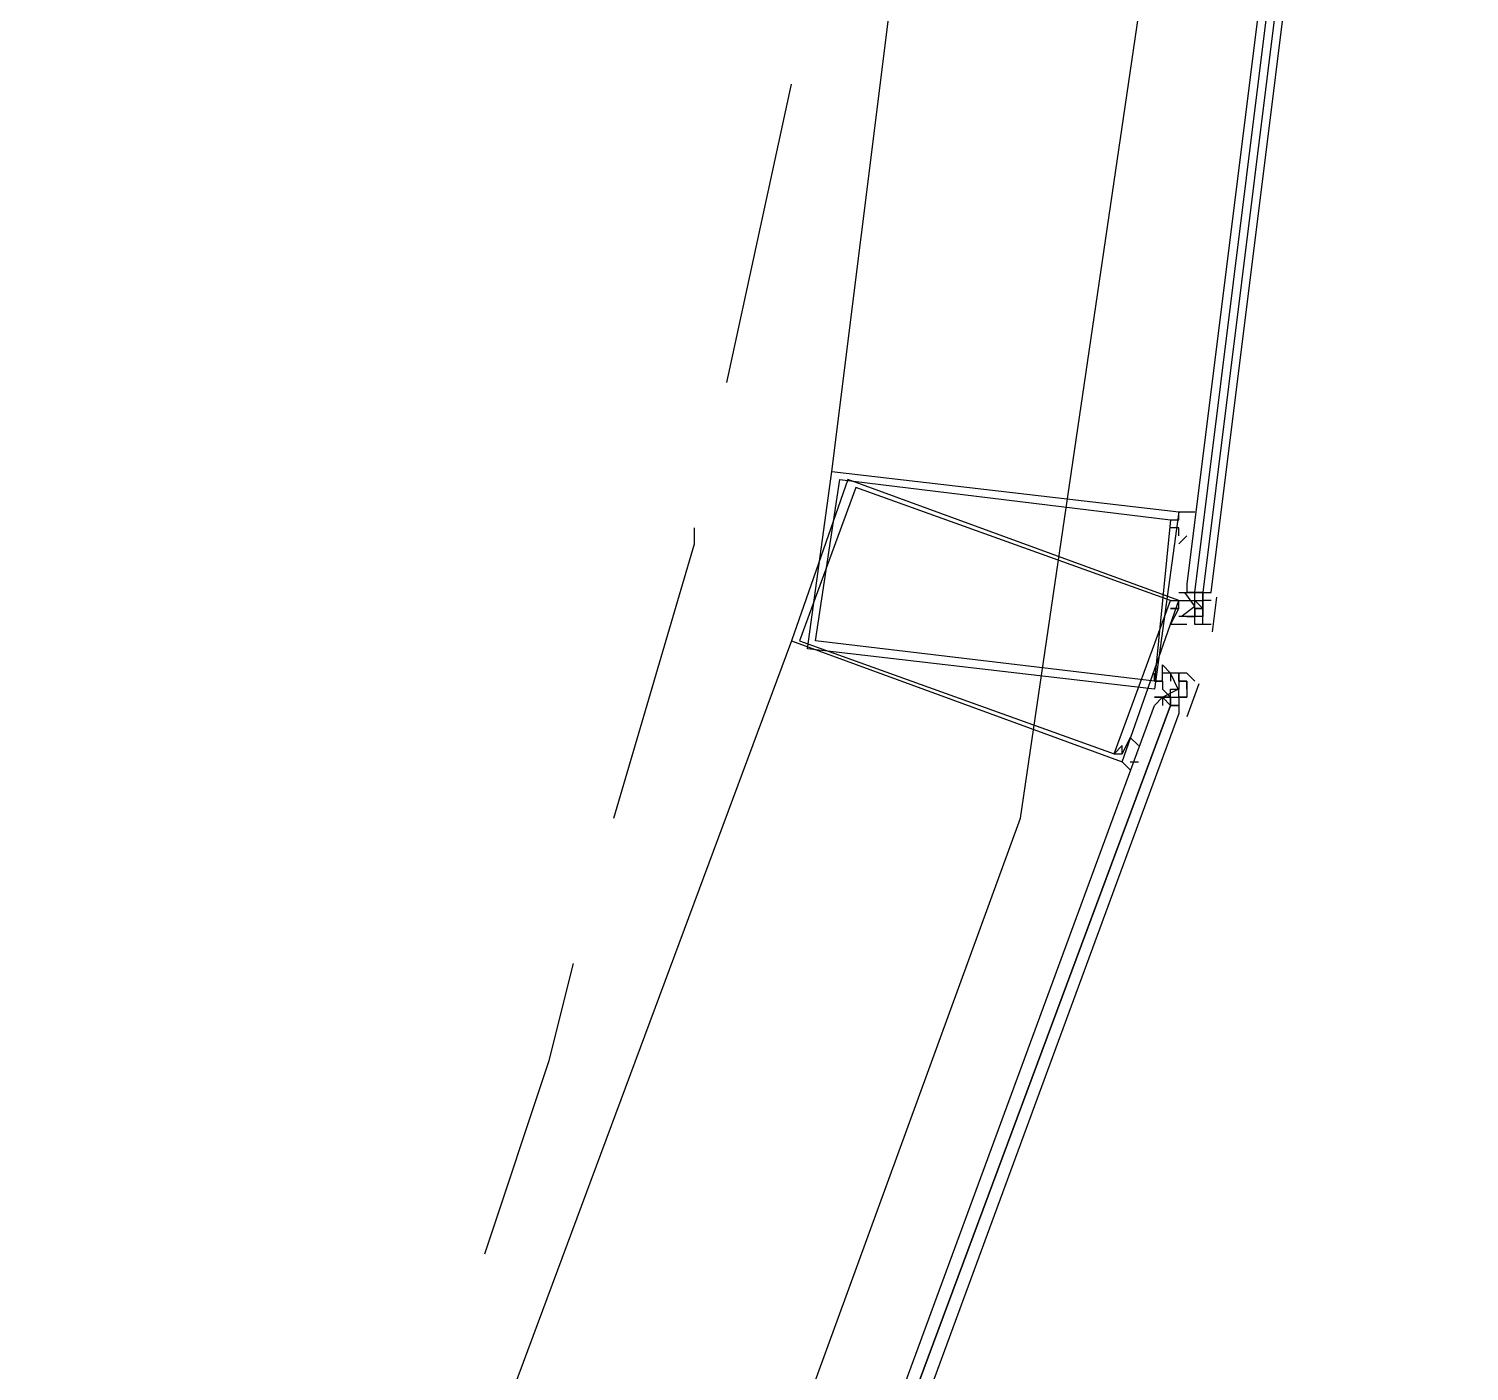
# Model space of a CAD drawing. Header units: feet. Extents: x -84 to 198, y -22 to 181.
# Drawn here: x 135.993 to 138.373, y 101.984 to 104.202 of the extents above; entities that cross this region are included whole.
import ezdxf

# ---------------------------------------------------------------- set-up
doc = ezdxf.new("R2010")
doc.units = ezdxf.units.FT
doc.layers.add('A-AREA-COMUN', color=252, linetype='CONTINUOUS')
doc.layers.add('A-LINEA', color=7, linetype='CONTINUOUS')

msp = doc.modelspace()

# ---------------------------------------------------------------- linework, layer by layer
at = {"layer": 'A-AREA-COMUN'}
msp.add_lwpolyline([(135.168, 97.7778), (136.32, 99.5378), (136.32, 100.0889), (136.64, 100.1778), (137.632, 102.8978), (138.16, 106.4889), (137.568, 106.5778), (137.568, 108.0533), (137.36, 108.0889), (137.28, 108.7289), (136.08, 109.0133), (135.392, 106.2044)], dxfattribs=at)
at = {"layer": 'A-LINEA'}
for p, q in [((137.32, 103.4711), (137.72, 106.6578)), ((137.1467, 103.6178), (137.2533, 104.1111)), ((137.8933, 103.3911), (137.8933, 103.3911)), ((137.8933, 103.2711), (137.8933, 103.2711)), ((137.9067, 103.2711), (137.9067, 103.2711)), ((137.9067, 103.2711), (137.9067, 103.2711)), ((137.9067, 103.2711), (137.9067, 103.2711)), ((137.9067, 103.2711), (137.9067, 103.2711)), ((137.9067, 103.2711), (137.9067, 103.2711)), ((137.9067, 103.2711), (137.9067, 103.2711)), ((137.9067, 103.2711), (137.9067, 103.2711)), ((137.9067, 103.2711), (137.9067, 103.2711)), ((137.92, 103.2711), (137.9067, 103.2711)), ((137.92, 103.2711), (137.9333, 103.2711)), ((137.92, 103.2711), (137.92, 103.2711)), ((137.92, 103.2578), (137.92, 103.2711)), ((137.92, 103.2711), (137.92, 103.2711)), ((137.92, 103.2711), (137.92, 103.2711)), ((137.92, 103.2711), (137.92, 103.2711)), ((137.92, 103.2711), (137.92, 103.2711)), ((137.92, 103.2711), (137.92, 103.2711)), ((137.92, 103.2711), (137.92, 103.2711)), ((137.92, 103.2711), (137.92, 103.2711)), ((137.92, 103.2711), (137.92, 103.2711)), ((137.92, 103.2711), (137.92, 103.2711)), ((137.92, 103.2711), (137.92, 103.2711)), ((137.92, 103.2711), (137.92, 103.2711)), ((137.92, 103.2711), (137.92, 103.2711)), ((137.92, 103.2711), (137.92, 103.2711)), ((137.9333, 103.2711), (137.92, 103.2711)), ((137.92, 103.2711), (137.92, 103.2711)), ((137.92, 103.2711), (137.92, 103.2711)), ((137.92, 103.2711), (137.92, 103.2711)), ((137.92, 103.2711), (137.92, 103.2711)), ((137.92, 103.2711), (137.92, 103.2711)), ((137.92, 103.2711), (137.92, 103.2711)), ((137.92, 103.2711), (137.92, 103.2711)), ((137.92, 103.2711), (137.92, 103.2711)), ((137.92, 103.2711), (137.92, 103.2711)), ((137.92, 103.2711), (137.92, 103.2711)), ((137.92, 103.2711), (137.92, 103.2711)), ((137.9333, 103.2711), (137.9333, 103.2711)), ((137.9333, 103.2578), (137.9333, 103.2711)), ((137.9333, 103.2711), (137.9333, 103.2711)), ((137.9333, 103.2711), (137.9333, 103.2711)), ((137.9333, 103.2711), (137.9333, 103.2711)), ((137.9333, 103.2711), (137.9333, 103.2711)), ((137.9333, 103.2711), (137.9467, 103.2711)), ((137.9333, 103.2711), (137.9333, 103.2711)), ((137.9333, 103.2711), (137.9333, 103.2711)), ((137.9333, 103.2711), (137.9333, 103.2711)), ((137.9333, 103.2711), (137.9333, 103.2711)), ((137.9333, 103.2711), (137.9333, 103.2711)), ((137.9333, 103.2711), (137.9333, 103.2711)), ((137.9333, 103.2711), (137.9467, 103.2711)), ((137.9333, 103.2578), (137.9333, 103.2711)), ((137.9333, 103.2578), (137.9333, 103.2711)), ((137.9333, 103.2711), (137.9333, 103.2711)), ((137.9333, 103.2711), (137.9333, 103.2578)), ((137.9333, 103.2711), (137.9333, 103.2711)), ((137.9333, 103.2711), (137.9333, 103.2711)), ((137.9333, 103.2711), (137.9333, 103.2711)), ((137.9333, 103.2711), (137.9333, 103.2711)), ((137.9333, 103.2711), (137.9333, 103.2711)), ((137.9333, 103.2711), (137.9333, 103.2711)), ((137.9333, 103.2711), (137.9333, 103.2711)), ((137.9467, 103.2711), (137.9467, 103.2711)), ((137.9467, 103.2711), (137.9467, 103.2711)), ((137.9467, 103.2711), (137.9467, 103.2711)), ((137.9467, 103.2711), (137.9467, 103.2711)), ((137.9467, 103.2711), (137.9467, 103.2711)), ((137.9467, 103.2711), (137.9467, 103.2711)), ((137.92, 103.2578), (137.92, 103.2578)), ((137.92, 103.2578), (137.92, 103.2578)), ((137.92, 103.2578), (137.92, 103.2578)), ((137.92, 103.2444), (137.92, 103.2578)), ((137.92, 103.2578), (137.92, 103.2578)), ((137.9333, 103.2444), (137.92, 103.2578)), ((137.92, 103.2578), (137.92, 103.2578)), ((137.92, 103.2578), (137.92, 103.2578)), ((137.92, 103.2578), (137.9333, 103.2578)), ((137.92, 103.2578), (137.92, 103.2578)), ((137.92, 103.2578), (137.92, 103.2578)), ((137.92, 103.2578), (137.92, 103.2578)), ((137.92, 103.2578), (137.92, 103.2578)), ((137.92, 103.2578), (137.92, 103.2578)), ((137.92, 103.2578), (137.92, 103.2578)), ((137.92, 103.2444), (137.92, 103.2444)), ((137.92, 103.2444), (137.92, 103.2444)), ((137.92, 103.2444), (137.92, 103.2444)), ((137.92, 103.2444), (137.92, 103.2444)), ((137.92, 103.2444), (137.9333, 103.2444)), ((137.92, 103.2444), (137.92, 103.2444)), ((137.92, 103.2444), (137.92, 103.2444)), ((137.92, 103.2444), (137.92, 103.2444)), ((137.92, 103.2444), (137.92, 103.2444)), ((137.92, 103.2444), (137.92, 103.2444)), ((137.92, 103.2444), (137.92, 103.2444)), ((137.92, 103.2444), (137.92, 103.2444)), ((137.92, 103.2444), (137.92, 103.2444)), ((137.92, 103.2444), (137.92, 103.2444)), ((137.92, 103.2444), (137.92, 103.2444)), ((137.92, 103.2444), (137.9333, 103.2444)), ((137.92, 103.2311), (137.92, 103.2444)), ((137.92, 103.2444), (137.9333, 103.2444)), ((137.92, 103.2444), (137.92, 103.2444)), ((137.92, 103.2444), (137.9333, 103.2444)), ((137.92, 103.2444), (137.92, 103.2311)), ((137.92, 103.2444), (137.92, 103.2444)), ((137.92, 103.2444), (137.92, 103.2444)), ((137.92, 103.2444), (137.92, 103.2444)), ((137.9333, 103.2444), (137.92, 103.2444)), ((137.92, 103.2444), (137.92, 103.2444)), ((137.92, 103.2444), (137.92, 103.2444)), ((137.92, 103.2444), (137.92, 103.2444)), ((137.92, 103.2444), (137.92, 103.2444)), ((137.92, 103.2444), (137.92, 103.2444)), ((137.9333, 103.2578), (137.9333, 103.2578)), ((137.9333, 103.2578), (137.9333, 103.2578)), ((137.9333, 103.2578), (137.9333, 103.2578)), ((137.9333, 103.2578), (137.9333, 103.2578)), ((137.9333, 103.2578), (137.9333, 103.2578)), ((137.9333, 103.2578), (137.9333, 103.2578)), ((137.9333, 103.2578), (137.9333, 103.2578)), ((137.9333, 103.2578), (137.9333, 103.2578)), ((137.9333, 103.2578), (137.9333, 103.2578)), ((137.9333, 103.2578), (137.9333, 103.2578)), ((137.9333, 103.2578), (137.9333, 103.2578)), ((137.9333, 103.2578), (137.9333, 103.2578)), ((137.9333, 103.2578), (137.9333, 103.2578)), ((137.9333, 103.2578), (137.9333, 103.2578)), ((137.9467, 103.2578), (137.9333, 103.2578)), ((137.9333, 103.2578), (137.9333, 103.2578)), ((137.9333, 103.2578), (137.9333, 103.2578)), ((137.9333, 103.2578), (137.9333, 103.2578)), ((137.9333, 103.2578), (137.9333, 103.2578)), ((137.9333, 103.2578), (137.9333, 103.2578)), ((137.9333, 103.2578), (137.9333, 103.2578)), ((137.9333, 103.2578), (137.9333, 103.2578)), ((137.9333, 103.2444), (137.9333, 103.2578)), ((137.9333, 103.2578), (137.9333, 103.2578)), ((137.9333, 103.2578), (137.9333, 103.2578)), ((137.9333, 103.2578), (137.9333, 103.2578)), ((137.9333, 103.2578), (137.9333, 103.2578)), ((137.9333, 103.2578), (137.9333, 103.2578)), ((137.9333, 103.2578), (137.9333, 103.2578)), ((137.9333, 103.2578), (137.9333, 103.2578)), ((137.9333, 103.2578), (137.9333, 103.2578)), ((137.9333, 103.2578), (137.9333, 103.2578)), ((137.9467, 103.2578), (137.9333, 103.2578)), ((137.9467, 103.2578), (137.9333, 103.2578)), ((137.9333, 103.2578), (137.9333, 103.2578)), ((137.9333, 103.2578), (137.9333, 103.2578)), ((137.9333, 103.2578), (137.9333, 103.2578)), ((137.9333, 103.2578), (137.9333, 103.2444)), ((137.9333, 103.2578), (137.9333, 103.2578)), ((137.9333, 103.2578), (137.9333, 103.2578)), ((137.9333, 103.2578), (137.9333, 103.2444)), ((137.9333, 103.2444), (137.9333, 103.2444)), ((137.9333, 103.2444), (137.9333, 103.2444)), ((137.9333, 103.2444), (137.9333, 103.2444)), ((137.9333, 103.2444), (137.9333, 103.2444)), ((137.9333, 103.2444), (137.9333, 103.2444)), ((137.9333, 103.2444), (137.9333, 103.2444)), ((137.9333, 103.2444), (137.9333, 103.2311)), ((137.9333, 103.2311), (137.9333, 103.2444)), ((137.9333, 103.2444), (137.9333, 103.2444)), ((137.9333, 103.2444), (137.9333, 103.2444)), ((137.9333, 103.2444), (137.9333, 103.2444)), ((137.9333, 103.2444), (137.9333, 103.2444)), ((137.9333, 103.2444), (137.9333, 103.2444)), ((137.9333, 103.2444), (137.9333, 103.2444)), ((137.9333, 103.2444), (137.9333, 103.2444)), ((137.9333, 103.2444), (137.9333, 103.2444)), ((137.9333, 103.2444), (137.9333, 103.2444)), ((137.9467, 103.2578), (137.9467, 103.2578)), ((137.9467, 103.2578), (137.9467, 103.2578)), ((137.9467, 103.2578), (137.9467, 103.2578)), ((137.9467, 103.2578), (137.9467, 103.2578)), ((137.9559, 103.2634), (137.9487, 103.2059)), ((137.8933, 103.2311), (137.8933, 103.2311)), ((137.8933, 103.2311), (137.8933, 103.2311)), ((137.9067, 103.2311), (137.92, 103.2311)), ((137.9067, 103.2311), (137.9067, 103.2311)), ((137.9067, 103.2311), (137.9067, 103.2311)), ((137.9067, 103.2311), (137.9067, 103.2311)), ((137.9067, 103.2311), (137.9067, 103.2311)), ((137.9067, 103.2311), (137.9067, 103.2311)), ((137.9067, 103.2311), (137.9067, 103.2311)), ((137.9067, 103.2311), (137.9067, 103.2311)), ((137.9067, 103.2311), (137.9067, 103.2311)), ((137.9067, 103.2311), (137.92, 103.2311)), ((137.9067, 103.2311), (137.9067, 103.2311)), ((137.9067, 103.2311), (137.9067, 103.2311)), ((137.9067, 103.2311), (137.92, 103.2311)), ((137.9067, 103.2311), (137.92, 103.2311)), ((137.9067, 103.2311), (137.92, 103.2311)), ((137.9067, 103.2311), (137.9067, 103.2311)), ((137.9067, 103.2311), (137.9067, 103.2311)), ((137.92, 103.2311), (137.9067, 103.2311)), ((137.9067, 103.2311), (137.9067, 103.2311)), ((137.9067, 103.2311), (137.9067, 103.2311)), ((137.9067, 103.2311), (137.9067, 103.2311)), ((137.9067, 103.2311), (137.9067, 103.2311)), ((137.9067, 103.2311), (137.9067, 103.2311)), ((137.9067, 103.2311), (137.9067, 103.2311)), ((137.92, 103.2311), (137.92, 103.2311)), ((137.92, 103.2311), (137.92, 103.2311)), ((137.92, 103.2178), (137.92, 103.2311)), ((137.92, 103.2311), (137.92, 103.2311)), ((137.92, 103.2311), (137.92, 103.2311)), ((137.92, 103.2311), (137.92, 103.2311)), ((137.92, 103.2178), (137.92, 103.2311)), ((137.92, 103.2311), (137.92, 103.2311)), ((137.92, 103.2311), (137.92, 103.2311)), ((137.92, 103.2311), (137.92, 103.2311)), ((137.92, 103.2311), (137.92, 103.2311)), ((137.92, 103.2311), (137.92, 103.2311)), ((137.92, 103.2178), (137.92, 103.2311)), ((137.92, 103.2178), (137.92, 103.2311)), ((137.92, 103.2311), (137.92, 103.2311)), ((137.92, 103.2311), (137.92, 103.2311)), ((137.92, 103.2311), (137.92, 103.2311)), ((137.92, 103.2311), (137.92, 103.2311)), ((137.92, 103.2311), (137.92, 103.2311)), ((137.92, 103.2311), (137.92, 103.2311)), ((137.9333, 103.2311), (137.9333, 103.2311)), ((137.9333, 103.2311), (137.9333, 103.2311)), ((137.9333, 103.2178), (137.9333, 103.2311)), ((137.9333, 103.2311), (137.9333, 103.2311)), ((137.9333, 103.2311), (137.9333, 103.2311)), ((137.9333, 103.2311), (137.9333, 103.2311)), ((137.9333, 103.2311), (137.9333, 103.2311)), ((137.9333, 103.2311), (137.9333, 103.2311)), ((137.9333, 103.2311), (137.9333, 103.2311)), ((137.9333, 103.2178), (137.9333, 103.2311)), ((137.9333, 103.2311), (137.9333, 103.2311)), ((137.9333, 103.2311), (137.9333, 103.2311)), ((137.9333, 103.2311), (137.9333, 103.2311)), ((137.9333, 103.2311), (137.9333, 103.2311)), ((137.9333, 103.2311), (137.9333, 103.2311)), ((137.9333, 103.2311), (137.9333, 103.2311)), ((137.9333, 103.2311), (137.9333, 103.2311)), ((137.9333, 103.2311), (137.9333, 103.2311)), ((137.9333, 103.2311), (137.9333, 103.2311)), ((137.9333, 103.2311), (137.9333, 103.2311)), ((137.9333, 103.2311), (137.9333, 103.2311)), ((137.9333, 103.2311), (137.9333, 103.2311)), ((137.9333, 103.2311), (137.9333, 103.2311)), ((137.9333, 103.2311), (137.9333, 103.2311)), ((137.92, 103.2178), (137.92, 103.2178)), ((137.92, 103.2178), (137.92, 103.2178)), ((137.92, 103.2178), (137.92, 103.2178)), ((137.92, 103.2178), (137.92, 103.2178)), ((137.9333, 103.2178), (137.9333, 103.2178)), ((137.9333, 103.2178), (137.9333, 103.2178)), ((137.9467, 103.2178), (137.9333, 103.2178)), ((137.2533, 103.1911), (136.1333, 100.1778)), ((137.8667, 103.1378), (137.8667, 103.1378)), ((137.8667, 103.1378), (137.8667, 103.1378)), ((137.88, 103.1378), (137.88, 103.1378)), ((137.88, 103.1378), (137.88, 103.1244)), ((137.88, 103.1378), (137.88, 103.1378)), ((137.88, 103.1378), (137.88, 103.1378)), ((137.88, 103.1378), (137.88, 103.1378)), ((137.88, 103.1378), (137.88, 103.1378)), ((137.88, 103.1244), (137.88, 103.1244)), ((137.8933, 103.1378), (137.8933, 103.1378)), ((137.8933, 103.1378), (137.8933, 103.1378)), ((137.8933, 103.1378), (137.8933, 103.1378)), ((137.8933, 103.1378), (137.8933, 103.1378)), ((137.8933, 103.1378), (137.8933, 103.1378)), ((137.8933, 103.1378), (137.8933, 103.1378)), ((137.8933, 103.1378), (137.8933, 103.1378)), ((137.8933, 103.1378), (137.8933, 103.1378)), ((137.8933, 103.1378), (137.8933, 103.1378)), ((137.8933, 103.1378), (137.8933, 103.1244)), ((137.8933, 103.1378), (137.8933, 103.1378)), ((137.8933, 103.1378), (137.8933, 103.1378)), ((137.8933, 103.1378), (137.8933, 103.1378)), ((137.8933, 103.1378), (137.8933, 103.1378)), ((137.8933, 103.1378), (137.8933, 103.1378)), ((137.8933, 103.1378), (137.8933, 103.1378)), ((137.8933, 103.1378), (137.8933, 103.1378)), ((137.8933, 103.1378), (137.8933, 103.1378)), ((137.8933, 103.1378), (137.8933, 103.1244)), ((137.8933, 103.1378), (137.8933, 103.1378)), ((137.8933, 103.1378), (137.8933, 103.1378)), ((137.8933, 103.1378), (137.8933, 103.1378)), ((137.8933, 103.1378), (137.8933, 103.1378)), ((137.8933, 103.1378), (137.8933, 103.1378)), ((137.8933, 103.1244), (137.8933, 103.1378)), ((137.8933, 103.1244), (137.8933, 103.1244)), ((137.8933, 103.1244), (137.8933, 103.1244)), ((137.8933, 103.1244), (137.8933, 103.1111)), ((137.8933, 103.1244), (137.8933, 103.1244)), ((137.8933, 103.1244), (137.8933, 103.1244)), ((137.8933, 103.1244), (137.8933, 103.1244)), ((137.8933, 103.1244), (137.9067, 103.1244)), ((137.8933, 103.1244), (137.8933, 103.1244)), ((137.8933, 103.1244), (137.8933, 103.1244)), ((137.8933, 103.1244), (137.8933, 103.1244)), ((137.8933, 103.1244), (137.8933, 103.1244)), ((137.8933, 103.1244), (137.8933, 103.1244)), ((137.8933, 103.1244), (137.8933, 103.1111)), ((137.8933, 103.1244), (137.8933, 103.1244)), ((137.8933, 103.1244), (137.8933, 103.1244)), ((137.8933, 103.1244), (137.8933, 103.1111)), ((137.8933, 103.1244), (137.8933, 103.1111)), ((137.8933, 103.1244), (137.8933, 103.1111)), ((137.8933, 103.1244), (137.8933, 103.1244)), ((137.8933, 103.1244), (137.8933, 103.1244)), ((137.8933, 103.1244), (137.8933, 103.1244)), ((137.8933, 103.1244), (137.8933, 103.1244)), ((137.8933, 103.1244), (137.8933, 103.1244)), ((137.8933, 103.1244), (137.8933, 103.1244)), ((137.9067, 103.1244), (137.8933, 103.1244)), ((137.8933, 103.1244), (137.8933, 103.1244)), ((137.8933, 103.1244), (137.8933, 103.1244)), ((137.9067, 103.1244), (137.8933, 103.1244)), ((137.9067, 103.1244), (137.8933, 103.1244)), ((137.9067, 103.1244), (137.9067, 103.1111)), ((137.9067, 103.1244), (137.9067, 103.1244)), ((137.9067, 103.1244), (137.9067, 103.1244)), ((137.9067, 103.1244), (137.9067, 103.1244)), ((137.9067, 103.1244), (137.9067, 103.1244)), ((137.9067, 103.1244), (137.9067, 103.1244)), ((137.9067, 103.1244), (137.9067, 103.1244)), ((137.9067, 103.1244), (137.9067, 103.1244)), ((137.9067, 103.1244), (137.9067, 103.1244)), ((137.9067, 103.1244), (137.9067, 103.1244)), ((137.9067, 103.1244), (137.9067, 103.1111)), ((137.9067, 103.1244), (137.9067, 103.1244)), ((137.9067, 103.1244), (137.9067, 103.1244)), ((137.9067, 103.1244), (137.9067, 103.1244)), ((137.9067, 103.1244), (137.9067, 103.1244)), ((137.9067, 103.1244), (137.9067, 103.1244)), ((137.9067, 103.1244), (137.9067, 103.1244)), ((137.9067, 103.1244), (137.9067, 103.1244)), ((137.9067, 103.1244), (137.9067, 103.1244)), ((137.9067, 103.1244), (137.9067, 103.1244)), ((137.9067, 103.1244), (137.9067, 103.1244)), ((137.9067, 103.1244), (137.9067, 103.1244)), ((137.9067, 103.1244), (137.9067, 103.1244)), ((137.9067, 103.1244), (137.9067, 103.1244)), ((137.92, 103.1244), (137.92, 103.1244)), ((137.88, 103.1111), (137.88, 103.1111)), ((137.88, 103.1111), (137.88, 103.1111)), ((137.88, 103.1111), (137.88, 103.1111)), ((137.88, 103.0978), (137.88, 103.1111)), ((137.88, 103.1111), (137.8933, 103.1111)), ((137.8933, 103.1111), (137.8933, 103.1111)), ((137.8933, 103.1111), (137.8933, 103.1111)), ((137.8933, 103.1111), (137.8933, 103.1111)), ((137.8933, 103.1111), (137.8933, 103.1111)), ((137.8933, 103.1111), (137.8933, 103.1111)), ((137.8933, 103.1111), (137.8933, 103.1111)), ((137.8933, 103.1111), (137.8933, 103.1111)), ((137.8933, 103.1111), (137.8933, 103.1111)), ((137.8933, 103.1111), (137.8933, 103.1111)), ((137.8933, 103.1111), (137.8933, 103.1111)), ((137.8933, 103.1111), (137.8933, 103.1111)), ((137.8933, 103.1111), (137.8933, 103.1111)), ((137.8933, 103.1111), (137.8933, 103.1111)), ((137.8933, 103.1111), (137.8933, 103.1111)), ((137.8933, 103.1111), (137.8933, 103.1111)), ((137.8933, 103.1111), (137.8933, 103.1111)), ((137.8933, 103.1111), (137.8933, 103.1111)), ((137.8933, 103.1111), (137.8933, 103.1111)), ((137.8933, 103.1111), (137.8933, 103.1111)), ((137.8933, 103.1111), (137.8933, 103.1111)), ((137.8933, 103.1111), (137.8933, 103.1111)), ((137.8933, 103.1111), (137.8933, 103.1111)), ((137.8933, 103.1111), (137.8933, 103.1111)), ((137.8933, 103.1111), (137.8933, 103.1111)), ((137.8933, 103.1111), (137.8933, 103.1111)), ((137.8933, 103.1111), (137.8933, 103.1111)), ((137.8933, 103.0978), (137.8933, 103.1111)), ((137.8933, 103.1111), (137.8933, 103.1111)), ((137.8933, 103.1111), (137.8933, 103.1111)), ((137.8933, 103.0978), (137.8933, 103.1111)), ((137.8933, 103.1111), (137.8933, 103.1111)), ((137.8933, 103.1111), (137.8933, 103.1111)), ((137.8933, 103.1111), (137.8933, 103.1111)), ((137.9268, 103.12), (137.9067, 103.0656)), ((137.9067, 103.1111), (137.9067, 103.1111)), ((137.9067, 103.1111), (137.9067, 103.0978)), ((137.9067, 103.1111), (137.9067, 103.1111)), ((137.9067, 103.1111), (137.9067, 103.1111)), ((137.9067, 103.1111), (137.9067, 103.1111)), ((137.9067, 103.1111), (137.9067, 103.1111)), ((137.9067, 103.1111), (137.9067, 103.1111)), ((137.9067, 103.1111), (137.9067, 103.1111)), ((137.9067, 103.1111), (137.9067, 103.1111)), ((137.9067, 103.1111), (137.9067, 103.1111)), ((137.8533, 103.0978), (137.8533, 103.0978)), ((137.8533, 103.0978), (137.8533, 103.0978)), ((137.8533, 103.0978), (137.8533, 103.0978)), ((137.8533, 103.0978), (137.8667, 103.0978)), ((137.8667, 103.0978), (137.8533, 103.0978)), ((137.8667, 103.0978), (137.8667, 103.0978)), ((137.8667, 103.0978), (137.8667, 103.0978)), ((137.8667, 103.0978), (137.8667, 103.0844)), ((137.8667, 103.0978), (137.8667, 103.0978)), ((137.8667, 103.0978), (137.8667, 103.0978)), ((137.8667, 103.0978), (137.8667, 103.0978)), ((137.88, 103.0978), (137.8667, 103.0978)), ((137.8667, 103.0978), (137.88, 103.0978)), ((137.8667, 103.0978), (137.8667, 103.0978)), ((137.8667, 103.0978), (137.8667, 103.0978)), ((137.8667, 103.0844), (137.8667, 103.0844)), ((137.88, 103.0978), (137.88, 103.0978)), ((137.88, 103.0978), (137.8933, 103.0978)), ((137.88, 103.0978), (137.88, 103.0978)), ((137.88, 103.0978), (137.88, 103.0978)), ((137.88, 103.0978), (137.88, 103.0978)), ((137.88, 103.0978), (137.88, 103.0978)), ((137.88, 103.0978), (137.88, 103.0978)), ((137.88, 103.0978), (137.88, 103.0844)), ((137.88, 103.0978), (137.88, 103.0978)), ((137.88, 103.0978), (137.88, 103.0978)), ((137.88, 103.0978), (137.88, 103.0978)), ((137.88, 103.0978), (137.88, 103.0978)), ((137.88, 103.0978), (137.88, 103.0978)), ((137.88, 103.0978), (137.88, 103.0978)), ((137.88, 103.0978), (137.88, 103.0978)), ((137.88, 103.0978), (137.88, 103.0978)), ((137.88, 103.0978), (137.88, 103.0978)), ((137.88, 103.0978), (137.88, 103.0978)), ((137.88, 103.0978), (137.88, 103.0978)), ((137.88, 103.0978), (137.88, 103.0978)), ((137.88, 103.0978), (137.88, 103.0978)), ((137.88, 103.0978), (137.88, 103.0978)), ((137.88, 103.0844), (137.88, 103.0844)), ((137.88, 103.0844), (137.88, 103.0844)), ((137.88, 103.0844), (137.88, 103.0844)), ((137.88, 103.0844), (137.88, 103.0844)), ((137.88, 103.0844), (137.88, 103.0844)), ((137.88, 103.0844), (137.88, 103.0844)), ((137.88, 103.0844), (137.88, 103.0844)), ((137.88, 103.0844), (137.88, 103.0844)), ((137.88, 103.0844), (137.88, 103.0844)), ((137.88, 103.0844), (137.88, 103.0844)), ((137.88, 103.0844), (137.88, 103.0844)), ((137.88, 103.0844), (137.88, 103.0844)), ((137.88, 103.0844), (137.8933, 103.0844)), ((137.88, 103.0844), (137.88, 103.0844)), ((137.8933, 103.0844), (137.88, 103.0844)), ((137.88, 103.0844), (137.88, 103.0844)), ((137.8933, 103.0978), (137.8933, 103.0978)), ((137.8933, 103.0978), (137.8933, 103.0978)), ((137.8933, 103.0978), (137.8933, 103.0978)), ((137.8933, 103.0978), (137.8933, 103.0978)), ((137.8933, 103.0978), (137.8933, 103.0978)), ((137.8933, 103.0978), (137.8933, 103.0978)), ((137.8933, 103.0978), (137.8933, 103.0978)), ((137.8933, 103.0978), (137.8933, 103.0978)), ((137.8933, 103.0978), (137.8933, 103.0978)), ((137.8933, 103.0978), (137.8933, 103.0978)), ((137.8933, 103.0978), (137.8933, 103.0978)), ((137.8933, 103.0978), (137.8933, 103.0978)), ((137.8933, 103.0978), (137.8933, 103.0978)), ((137.8933, 103.0978), (137.8933, 103.0978)), ((137.8933, 103.0978), (137.8933, 103.0978)), ((137.8933, 103.0978), (137.8933, 103.0978)), ((137.8933, 103.0978), (137.8933, 103.0978)), ((137.8933, 103.0978), (137.8933, 103.0978)), ((137.8933, 103.0978), (137.8933, 103.0978)), ((137.8933, 103.0978), (137.8933, 103.0978)), ((137.8933, 103.0978), (137.8933, 103.0978)), ((137.8933, 103.0978), (137.8933, 103.0978)), ((137.8933, 103.0978), (137.8933, 103.0978)), ((137.8933, 103.0978), (137.8933, 103.0978)), ((137.8933, 103.0978), (137.8933, 103.0978)), ((137.8933, 103.0978), (137.8933, 103.0978)), ((137.8933, 103.0978), (137.8933, 103.0978)), ((137.9067, 103.0978), (137.8933, 103.0978)), ((137.8933, 103.0978), (137.8933, 103.0978)), ((137.9067, 103.0978), (137.8933, 103.0978)), ((137.8933, 103.0978), (137.8933, 103.0978)), ((137.8933, 103.0978), (137.9067, 103.0978)), ((137.8933, 103.0978), (137.8933, 103.0978)), ((137.8933, 103.0978), (137.9067, 103.0978)), ((137.8933, 103.0978), (137.8933, 103.0978)), ((137.8933, 103.0844), (137.8933, 103.0844)), ((137.8933, 103.0844), (137.8933, 103.0844)), ((137.8933, 103.0844), (137.8933, 103.0844)), ((137.8933, 103.0844), (137.8933, 103.0844)), ((137.8933, 103.0844), (137.8933, 103.0844)), ((137.8933, 103.0844), (137.8933, 103.0844)), ((137.8933, 103.0844), (137.8933, 103.0844)), ((137.8933, 103.0844), (137.8933, 103.0844)), ((137.8933, 103.0844), (137.8933, 103.0844)), ((137.8933, 103.0844), (137.8933, 103.0844)), ((137.8933, 103.0844), (137.8933, 103.0844)), ((137.8933, 103.0844), (137.8933, 103.0844)), ((137.8933, 103.0844), (137.8933, 103.0844)), ((137.8933, 103.0844), (137.8933, 103.0844)), ((137.8933, 103.0844), (137.8933, 103.0844)), ((137.8933, 103.0844), (137.8933, 103.0844)), ((137.8933, 103.0844), (137.8933, 103.0844)), ((137.8933, 103.0844), (137.8933, 103.0844)), ((137.8933, 103.0844), (137.8933, 103.0844)), ((137.8933, 103.0844), (137.8933, 103.0844)), ((137.8933, 103.0844), (137.8933, 103.0844)), ((137.8933, 103.0844), (137.8933, 103.0844)), ((137.8933, 103.0844), (137.8933, 103.0844)), ((137.9067, 103.0978), (137.9067, 103.0978)), ((137.9067, 103.0978), (137.9067, 103.0978)), ((137.9067, 103.0978), (137.9067, 103.0978)), ((137.9067, 103.0978), (137.9067, 103.0978)), ((137.9067, 103.0978), (137.9067, 103.0978)), ((137.9067, 103.0978), (137.9067, 103.0978)), ((137.9067, 103.0978), (137.9067, 103.0978)), ((137.9067, 103.0978), (137.9067, 103.0978)), ((137.9067, 103.0978), (137.9067, 103.0978)), ((137.9067, 103.0978), (137.9067, 103.0978)), ((137.8267, 103.0044), (137.8267, 103.0044)), ((137.8267, 103.0044), (137.8267, 103.0044)), ((137.8267, 102.9778), (137.8267, 102.9778))]:
    msp.add_line(p, q, dxfattribs=at)
for points in [[(137.92, 103.2711), (138.3467, 106.6978), (138.3333, 106.6978), (137.9067, 103.2844), (137.9067, 103.2711), (137.92, 103.2711)], [(137.9467, 103.2711), (138.3733, 106.6844), (138.3733, 106.6978), (138.36, 106.6978), (137.9333, 103.2711), (137.9467, 103.2711)], [(137.3467, 103.4578), (137.2533, 103.1911), (137.8, 102.9911), (137.8933, 103.2578), (137.3467, 103.4578)], [(137.28, 103.1778), (137.32, 103.4711), (137.8933, 103.4044), (137.8533, 103.1111), (137.28, 103.1778)], [(137.2933, 103.1911), (137.3333, 103.4578), (137.88, 103.3911), (137.8533, 103.1244), (137.2933, 103.1911)], [(137.36, 103.4444), (137.2667, 103.1911), (137.7867, 103.0044), (137.88, 103.2578), (137.36, 103.4444)], [(137.88, 103.3911), (137.8933, 103.3911), (137.8933, 103.3911), (137.8933, 103.3911), (137.8933, 103.3911), (137.8933, 103.3911), (137.8933, 103.4044), (137.8933, 103.4044), (137.92, 103.4044), (137.92, 103.4044)], [(137.92, 103.3911), (137.92, 103.3911), (137.92, 103.3911)], [(136.96, 102.8978), (137.0933, 103.3511), (137.0933, 103.3778)], [(137.8933, 103.3644), (137.8933, 103.3644), (137.8933, 103.3778), (137.8933, 103.3778), (137.8933, 103.3778), (137.8933, 103.3778), (137.88, 103.3778), (137.88, 103.3778), (137.88, 103.3778)], [(137.8933, 103.3778), (137.8933, 103.3778), (137.8933, 103.3778), (137.8933, 103.3778)], [(137.8933, 103.3511), (137.9067, 103.3644), (137.9067, 103.3644)], [(137.92, 103.3778), (137.92, 103.3778), (137.92, 103.3778)], [(137.92, 103.3644), (137.92, 103.3644), (137.92, 103.3644)], [(137.8933, 103.2711), (137.9067, 103.2711), (137.92, 103.2711), (137.9333, 103.2711), (137.9467, 103.2711)], [(137.8976, 103.2313), (137.9198, 103.2481), (137.9037, 103.2708)], [(137.88, 103.2578), (137.8933, 103.2578), (137.8933, 103.2578), (137.8933, 103.2578), (137.8933, 103.2578), (137.8933, 103.2578), (137.8933, 103.2578), (137.8933, 103.2578), (137.92, 103.2578), (137.92, 103.2578), (137.92, 103.2578)], [(137.88, 103.2444), (137.88, 103.2444), (137.8933, 103.2444), (137.8933, 103.2444), (137.8933, 103.2578)], [(137.9067, 103.2178), (137.9067, 103.2178), (137.9067, 103.2178), (137.88, 103.2178), (137.88, 103.2178), (137.8933, 103.2444), (137.8933, 103.2444), (137.88, 103.2444), (137.88, 103.2444), (137.88, 103.2444), (137.88, 103.2444), (137.88, 103.2444)], [(137.92, 103.2444), (137.92, 103.2444), (137.92, 103.2444)], [(137.9333, 103.2311), (137.9333, 103.2311), (137.9333, 103.2444), (137.9333, 103.2578)], [(137.9333, 103.2178), (137.92, 103.2178), (137.92, 103.2311), (137.8933, 103.2311)], [(137.9333, 103.2178), (137.9333, 103.2311), (137.92, 103.2311)], [(137.8667, 103.1244), (137.8667, 103.1511), (137.8667, 103.1511), (137.88, 103.1378), (137.88, 103.1378), (137.88, 103.1378)], [(137.8667, 103.1244), (137.8533, 103.1244), (137.8533, 103.1378), (137.8533, 103.1378), (137.8533, 103.1244), (137.8533, 103.1244), (137.8533, 103.1244), (137.8533, 103.1244), (137.8533, 103.1244), (137.8667, 103.1244), (137.8667, 103.1244), (137.8667, 103.1111), (137.8667, 103.1111), (137.88, 103.0978), (137.88, 103.0978)], [(137.92, 103.1244), (137.9067, 103.1378), (137.8933, 103.1378), (137.88, 103.1378), (137.8667, 103.1378)], [(137.8675, 103.0986), (137.8923, 103.1114), (137.8803, 103.1365)], [(137.88, 103.1244), (137.88, 103.1244), (137.88, 103.1244)], [(137.9067, 103.1111), (137.9067, 103.1111), (137.9067, 103.1244)], [(137.9067, 103.1244), (137.9067, 103.1111), (137.9067, 103.1244)], [(137.9067, 103.1244), (137.9067, 103.1111), (137.9067, 103.1244)], [(137.88, 103.1111), (137.88, 103.1111), (137.88, 103.1111)], [(137.88, 103.0844), (136.68, 99.8578), (136.6667, 99.8578), (137.8533, 103.0844), (137.8667, 103.0978), (137.88, 103.0844)], [(137.8933, 103.0711), (136.7067, 99.8444), (136.6933, 99.8444), (136.68, 99.8578), (137.88, 103.0844), (137.8933, 103.0844), (137.8933, 103.0711)], [(137.8533, 103.0978), (137.8667, 103.0978), (137.88, 103.0844), (137.8933, 103.0844), (137.8933, 103.0711)], [(137.88, 103.0844), (137.88, 103.0978), (137.8933, 103.0978)], [(137.8933, 103.0978), (137.8933, 103.0844), (137.88, 103.0844)], [(137.8267, 103.0178), (137.8267, 103.0178), (137.8267, 103.0178), (137.8133, 103.0311), (137.8133, 103.0311), (137.8, 103.0044), (137.8, 103.0044), (137.8, 103.0044), (137.8, 103.0178), (137.8, 103.0178), (137.7867, 103.0044), (137.7867, 103.0044), (137.8, 103.0044), (137.8, 103.0044), (137.8, 103.0044), (137.8, 103.0044), (137.8, 103.0044)], [(137.8, 102.9911), (137.8, 102.9911), (137.8, 102.9911), (137.8133, 102.9778), (137.8133, 102.9778)], [(137.8133, 102.9911), (137.8267, 102.9911), (137.8267, 102.9911)], [(136.7467, 102.1778), (136.8533, 102.4978), (136.8933, 102.6578)]]:
    msp.add_lwpolyline(points, dxfattribs=at)
for points in [[(137.8667, 103.1244), (137.8533, 103.1244), (137.8533, 103.1244), (137.8667, 103.1244)], [(137.8, 103.0044), (137.8, 103.0044), (137.8, 103.0044), (137.8, 103.0044)]]:
    msp.add_lwpolyline(points, close=True, dxfattribs=at)

doc.saveas('drawing.dxf')
